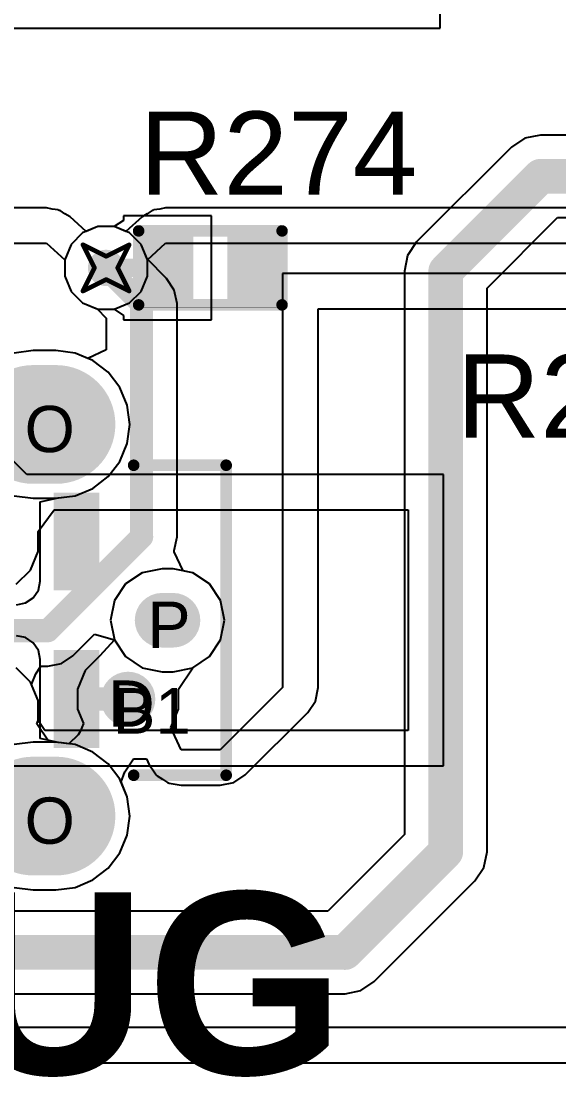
# Model space of a CAD drawing. Header units: inches. Extents: x -11 to 5428, y 0 to 5423.
# Drawn here: x 67.85 to 73.76, y 40.73 to 52.33 of the extents above; entities that cross this region are included whole.
import ezdxf

# ---------------------------------------------------------------- set-up
doc = ezdxf.new("R2010")
doc.units = ezdxf.units.IN
for name, color, linetype in [('Bottom Layer', 5, 'Continuous'), ('Bottom Solder', 6, 'Continuous'), ('Drill Drawing', 1, 'Continuous'), ('GND', 16, 'Continuous'), ('Multi-Layer', 9, 'Continuous'), ('Pad Holes', 156, 'Continuous'), ('PWR', 76, 'Continuous'), ('Top Layer', 1, 'Continuous'), ('Top Overlay', 2, 'Continuous'), ('Top Paste', 8, 'Continuous'), ('Top Solder', 216, 'Continuous'), ('Via Holes', 16, 'Continuous')]:
    doc.layers.add(name, color=color, linetype=linetype)
doc.styles.add('Arial', font='', dxfattribs={"height": 0.2})
doc.styles.add('Arial_Bold', font='', dxfattribs={"height": 0.2})
doc.styles.get('Arial').set_extended_font_data('Arial')
doc.styles.get('Arial_Bold').set_extended_font_data('Arial', bold=True)

# ---------------------------------------------------------------- blocks, each defined once
blk = doc.blocks.new('U263_163N_4BQC65_28')
at = {"layer": 'Bottom Layer'}
h = blk.add_hatch(color=5, dxfattribs=at)
edge = h.paths.add_edge_path()
edge.add_arc((-2.525, 2.15), 0.55, 90, 270)
edge.add_line((-2.525, 1.6), (-2.275, 1.6))
edge.add_arc((-2.275, 2.15), 0.55, 270, 450)
edge.add_line((-2.275, 2.7), (-2.525, 2.7))
h = blk.add_hatch(color=5, dxfattribs=at)
edge = h.paths.add_edge_path()
edge.add_arc((2.275, 2.15), 0.55, 90, 270)
edge.add_line((2.275, 1.6), (2.525, 1.6))
edge.add_arc((2.525, 2.15), 0.55, 270, 450)
edge.add_line((2.525, 2.7), (2.275, 2.7))
h = blk.add_hatch(color=5, dxfattribs=at)
edge = h.paths.add_edge_path()
edge.add_arc((-2.525, -2.15), 0.55, 90, 270)
edge.add_line((-2.525, -2.7), (-2.275, -2.7))
edge.add_arc((-2.275, -2.15), 0.55, 270, 450)
edge.add_line((-2.275, -1.6), (-2.525, -1.6))
h = blk.add_hatch(color=5, dxfattribs=at)
edge = h.paths.add_edge_path()
edge.add_arc((2.275, -2.15), 0.55, 90, 270)
edge.add_line((2.275, -2.7), (2.525, -2.7))
edge.add_arc((2.525, -2.15), 0.55, 270, 450)
edge.add_line((2.525, -1.6), (2.275, -1.6))
at = {"layer": 'Bottom Solder'}
h = blk.add_hatch(color=6, dxfattribs=at)
edge = h.paths.add_edge_path()
edge.add_arc((-2.525, 2.15), 0.652, 90, 270)
edge.add_line((-2.525, 1.498), (-2.275, 1.498))
edge.add_arc((-2.275, 2.15), 0.652, 270, 450)
edge.add_line((-2.275, 2.802), (-2.525, 2.802))
h = blk.add_hatch(color=6, dxfattribs=at)
edge = h.paths.add_edge_path()
edge.add_arc((2.275, 2.15), 0.652, 90, 270)
edge.add_line((2.275, 1.498), (2.525, 1.498))
edge.add_arc((2.525, 2.15), 0.652, 270, 450)
edge.add_line((2.525, 2.802), (2.275, 2.802))
h = blk.add_hatch(color=6, dxfattribs=at)
edge = h.paths.add_edge_path()
edge.add_arc((-3.75, 0), 0.102, 0, 360)
h = blk.add_hatch(color=6, dxfattribs=at)
edge = h.paths.add_edge_path()
edge.add_arc((3.75, 0), 0.102, 0, 360)
h = blk.add_hatch(color=6, dxfattribs=at)
edge = h.paths.add_edge_path()
edge.add_arc((-2.525, -2.15), 0.652, 90, 270)
edge.add_line((-2.525, -2.802), (-2.275, -2.802))
edge.add_arc((-2.275, -2.15), 0.652, 270, 450)
edge.add_line((-2.275, -1.498), (-2.525, -1.498))
h = blk.add_hatch(color=6, dxfattribs=at)
edge = h.paths.add_edge_path()
edge.add_arc((2.275, -2.15), 0.652, 90, 270)
edge.add_line((2.275, -2.802), (2.525, -2.802))
edge.add_arc((2.525, -2.15), 0.652, 270, 450)
edge.add_line((2.525, -1.498), (2.275, -1.498))
at = {"layer": 'GND'}
h = blk.add_hatch(color=16, dxfattribs=at)
edge = h.paths.add_edge_path()
edge.add_arc((-2.525, 2.15), 0.55, 90, 270)
edge.add_line((-2.525, 1.6), (-2.275, 1.6))
edge.add_arc((-2.275, 2.15), 0.55, 270, 450)
edge.add_line((-2.275, 2.7), (-2.525, 2.7))
h = blk.add_hatch(color=16, dxfattribs=at)
edge = h.paths.add_edge_path()
edge.add_arc((2.275, 2.15), 0.55, 90, 270)
edge.add_line((2.275, 1.6), (2.525, 1.6))
edge.add_arc((2.525, 2.15), 0.55, 270, 450)
edge.add_line((2.525, 2.7), (2.275, 2.7))
h = blk.add_hatch(color=16, dxfattribs=at)
edge = h.paths.add_edge_path()
edge.add_arc((-2.525, -2.15), 0.55, 90, 270)
edge.add_line((-2.525, -2.7), (-2.275, -2.7))
edge.add_arc((-2.275, -2.15), 0.55, 270, 450)
edge.add_line((-2.275, -1.6), (-2.525, -1.6))
h = blk.add_hatch(color=16, dxfattribs=at)
edge = h.paths.add_edge_path()
edge.add_arc((2.275, -2.15), 0.55, 90, 270)
edge.add_line((2.275, -2.7), (2.525, -2.7))
edge.add_arc((2.525, -2.15), 0.55, 270, 450)
edge.add_line((2.525, -1.6), (2.275, -1.6))
at = {"layer": 'Multi-Layer'}
h = blk.add_hatch(color=9, dxfattribs=at)
edge = h.paths.add_edge_path()
edge.add_arc((-2.525, 2.15), 0.55, 90, 270)
edge.add_line((-2.525, 1.6), (-2.275, 1.6))
edge.add_arc((-2.275, 2.15), 0.55, 270, 450)
edge.add_line((-2.275, 2.7), (-2.525, 2.7))
h = blk.add_hatch(color=9, dxfattribs=at)
edge = h.paths.add_edge_path()
edge.add_arc((2.275, 2.15), 0.55, 90, 270)
edge.add_line((2.275, 1.6), (2.525, 1.6))
edge.add_arc((2.525, 2.15), 0.55, 270, 450)
edge.add_line((2.525, 2.7), (2.275, 2.7))
h = blk.add_hatch(color=9, dxfattribs=at)
edge = h.paths.add_edge_path()
edge.add_arc((-2.525, -2.15), 0.55, 90, 270)
edge.add_line((-2.525, -2.7), (-2.275, -2.7))
edge.add_arc((-2.275, -2.15), 0.55, 270, 450)
edge.add_line((-2.275, -1.6), (-2.525, -1.6))
h = blk.add_hatch(color=9, dxfattribs=at)
edge = h.paths.add_edge_path()
edge.add_arc((2.275, -2.15), 0.55, 90, 270)
edge.add_line((2.275, -2.7), (2.525, -2.7))
edge.add_arc((2.525, -2.15), 0.55, 270, 450)
edge.add_line((2.525, -1.6), (2.275, -1.6))
at = {"layer": 'Pad Holes'}
h = blk.add_hatch(color=7, dxfattribs=at)
edge = h.paths.add_edge_path()
edge.add_arc((-2.525, 2.15), 0.3, 90, 270)
edge.add_line((-2.525, 1.85), (-2.275, 1.85))
edge.add_arc((-2.275, 2.15), 0.3, 270, 450)
edge.add_line((-2.275, 2.45), (-2.525, 2.45))
h = blk.add_hatch(color=7, dxfattribs=at)
edge = h.paths.add_edge_path()
edge.add_arc((2.275, 2.15), 0.3, 90, 270)
edge.add_line((2.275, 1.85), (2.525, 1.85))
edge.add_arc((2.525, 2.15), 0.3, 270, 450)
edge.add_line((2.525, 2.45), (2.275, 2.45))
h = blk.add_hatch(color=7, dxfattribs=at)
edge = h.paths.add_edge_path()
edge.add_arc((-3.75, 0), 0.26, 0, 360)
h = blk.add_hatch(color=7, dxfattribs=at)
edge = h.paths.add_edge_path()
edge.add_arc((3.69, 0), 0.3, 90, 270)
edge.add_line((3.69, -0.3), (3.81, -0.3))
edge.add_arc((3.81, 0), 0.3, 270, 450)
edge.add_line((3.81, 0.3), (3.69, 0.3))
h = blk.add_hatch(color=7, dxfattribs=at)
edge = h.paths.add_edge_path()
edge.add_arc((-2.525, -2.15), 0.3, 90, 270)
edge.add_line((-2.525, -2.45), (-2.275, -2.45))
edge.add_arc((-2.275, -2.15), 0.3, 270, 450)
edge.add_line((-2.275, -1.85), (-2.525, -1.85))
h = blk.add_hatch(color=7, dxfattribs=at)
edge = h.paths.add_edge_path()
edge.add_arc((2.275, -2.15), 0.3, 90, 270)
edge.add_line((2.275, -2.45), (2.525, -2.45))
edge.add_arc((2.525, -2.15), 0.3, 270, 450)
edge.add_line((2.525, -1.85), (2.275, -1.85))
at = {"layer": 'PWR'}
h = blk.add_hatch(color=76, dxfattribs=at)
edge = h.paths.add_edge_path()
edge.add_arc((-2.525, 2.15), 0.55, 90, 270)
edge.add_line((-2.525, 1.6), (-2.275, 1.6))
edge.add_arc((-2.275, 2.15), 0.55, 270, 450)
edge.add_line((-2.275, 2.7), (-2.525, 2.7))
h = blk.add_hatch(color=76, dxfattribs=at)
edge = h.paths.add_edge_path()
edge.add_arc((2.275, 2.15), 0.55, 90, 270)
edge.add_line((2.275, 1.6), (2.525, 1.6))
edge.add_arc((2.525, 2.15), 0.55, 270, 450)
edge.add_line((2.525, 2.7), (2.275, 2.7))
h = blk.add_hatch(color=76, dxfattribs=at)
edge = h.paths.add_edge_path()
edge.add_arc((-2.525, -2.15), 0.55, 90, 270)
edge.add_line((-2.525, -2.7), (-2.275, -2.7))
edge.add_arc((-2.275, -2.15), 0.55, 270, 450)
edge.add_line((-2.275, -1.6), (-2.525, -1.6))
h = blk.add_hatch(color=76, dxfattribs=at)
edge = h.paths.add_edge_path()
edge.add_arc((2.275, -2.15), 0.55, 90, 270)
edge.add_line((2.275, -2.7), (2.525, -2.7))
edge.add_arc((2.525, -2.15), 0.55, 270, 450)
edge.add_line((2.525, -1.6), (2.275, -1.6))
at = {"layer": 'Top Layer'}
h = blk.add_hatch(color=1, dxfattribs=at)
edge = h.paths.add_edge_path()
edge.add_arc((-2.525, 2.15), 0.55, 90, 270)
edge.add_line((-2.525, 1.6), (-2.275, 1.6))
edge.add_arc((-2.275, 2.15), 0.55, 270, 450)
edge.add_line((-2.275, 2.7), (-2.525, 2.7))
h = blk.add_hatch(color=1, dxfattribs=at)
edge = h.paths.add_edge_path()
edge.add_arc((2.275, 2.15), 0.55, 90, 270)
edge.add_line((2.275, 1.6), (2.525, 1.6))
edge.add_arc((2.525, 2.15), 0.55, 270, 450)
edge.add_line((2.525, 2.7), (2.275, 2.7))
for points in [[(-2.9, 0.43), (-2.9, 1.3), (-2.6, 1.3), (-2.6, 0.43)], [(-1.4, 0.43), (-1.4, 1.3), (-1.1, 1.3), (-1.1, 0.43)], [(-0.9, 0.43), (-0.9, 1.3), (-0.6, 1.3), (-0.6, 0.43)], [(-0.4, 0.43), (-0.4, 1.3), (-0.1, 1.3), (-0.1, 0.43)], [(0.1, 0.43), (0.1, 1.3), (0.4, 1.3), (0.4, 0.43)], [(0.6, 0.43), (0.6, 1.3), (0.9, 1.3), (0.9, 0.43)], [(1.1, 0.43), (1.1, 1.3), (1.4, 1.3), (1.4, 0.43)], [(2.6, 0.43), (2.6, 1.3), (2.9, 1.3), (2.9, 0.43)], [(-2.6, -0.43), (-2.6, -1.3), (-2.9, -1.3), (-2.9, -0.43)], [(-1.1, -0.43), (-1.1, -1.3), (-1.4, -1.3), (-1.4, -0.43)], [(-0.6, -0.43), (-0.6, -1.3), (-0.9, -1.3), (-0.9, -0.43)], [(-0.1, -0.43), (-0.1, -1.3), (-0.4, -1.3), (-0.4, -0.43)], [(0.4, -0.43), (0.4, -1.3), (0.1, -1.3), (0.1, -0.43)], [(0.9, -0.43), (0.9, -1.3), (0.6, -1.3), (0.6, -0.43)], [(1.4, -0.43), (1.4, -1.3), (1.1, -1.3), (1.1, -0.43)], [(2.9, -0.43), (2.9, -1.3), (2.6, -1.3), (2.6, -0.43)]]:
    blk.add_hatch(color=1, dxfattribs=at).paths.add_polyline_path(points)
h = blk.add_hatch(color=1, dxfattribs=at)
edge = h.paths.add_edge_path()
edge.add_arc((-2.525, -2.15), 0.55, 90, 270)
edge.add_line((-2.525, -2.7), (-2.275, -2.7))
edge.add_arc((-2.275, -2.15), 0.55, 270, 450)
edge.add_line((-2.275, -1.6), (-2.525, -1.6))
h = blk.add_hatch(color=1, dxfattribs=at)
edge = h.paths.add_edge_path()
edge.add_arc((2.275, -2.15), 0.55, 90, 270)
edge.add_line((2.275, -2.7), (2.525, -2.7))
edge.add_arc((2.525, -2.15), 0.55, 270, 450)
edge.add_line((2.525, -1.6), (2.275, -1.6))
at = {"layer": 'Top Paste'}
for points in [[(-2.9, 0.43), (-2.9, 1.3), (-2.6, 1.3), (-2.6, 0.43)], [(-1.4, 0.43), (-1.4, 1.3), (-1.1, 1.3), (-1.1, 0.43)], [(-0.9, 0.43), (-0.9, 1.3), (-0.6, 1.3), (-0.6, 0.43)], [(-0.4, 0.43), (-0.4, 1.3), (-0.1, 1.3), (-0.1, 0.43)], [(0.1, 0.43), (0.1, 1.3), (0.4, 1.3), (0.4, 0.43)], [(0.6, 0.43), (0.6, 1.3), (0.9, 1.3), (0.9, 0.43)], [(1.1, 0.43), (1.1, 1.3), (1.4, 1.3), (1.4, 0.43)], [(2.6, 0.43), (2.6, 1.3), (2.9, 1.3), (2.9, 0.43)], [(-2.6, -0.43), (-2.6, -1.3), (-2.9, -1.3), (-2.9, -0.43)], [(-1.1, -0.43), (-1.1, -1.3), (-1.4, -1.3), (-1.4, -0.43)], [(-0.6, -0.43), (-0.6, -1.3), (-0.9, -1.3), (-0.9, -0.43)], [(-0.1, -0.43), (-0.1, -1.3), (-0.4, -1.3), (-0.4, -0.43)], [(0.4, -0.43), (0.4, -1.3), (0.1, -1.3), (0.1, -0.43)], [(0.9, -0.43), (0.9, -1.3), (0.6, -1.3), (0.6, -0.43)], [(1.4, -0.43), (1.4, -1.3), (1.1, -1.3), (1.1, -0.43)], [(2.9, -0.43), (2.9, -1.3), (2.6, -1.3), (2.6, -0.43)]]:
    blk.add_hatch(color=8, dxfattribs=at).paths.add_polyline_path(points)
at = {"layer": 'Top Solder'}
h = blk.add_hatch(color=216, dxfattribs=at)
edge = h.paths.add_edge_path()
edge.add_arc((-2.525, 2.15), 0.652, 90, 270)
edge.add_line((-2.525, 1.498), (-2.275, 1.498))
edge.add_arc((-2.275, 2.15), 0.652, 270, 450)
edge.add_line((-2.275, 2.802), (-2.525, 2.802))
h = blk.add_hatch(color=216, dxfattribs=at)
edge = h.paths.add_edge_path()
edge.add_arc((2.275, 2.15), 0.652, 90, 270)
edge.add_line((2.275, 1.498), (2.525, 1.498))
edge.add_arc((2.525, 2.15), 0.652, 270, 450)
edge.add_line((2.525, 2.802), (2.275, 2.802))
for points in [[(-3.002, 0.328), (-3.002, 1.402), (-2.498, 1.402), (-2.498, 0.328)], [(-1.502, 0.328), (-1.502, 1.402), (-0.998, 1.402), (-0.998, 0.328)], [(-1.002, 0.328), (-1.002, 1.402), (-0.498, 1.402), (-0.498, 0.328)], [(-0.502, 0.328), (-0.502, 1.402), (0.002, 1.402), (0.002, 0.328)], [(-0.002, 0.328), (-0.002, 1.402), (0.502, 1.402), (0.502, 0.328)], [(0.498, 0.328), (0.498, 1.402), (1.002, 1.402), (1.002, 0.328)], [(0.998, 0.328), (0.998, 1.402), (1.502, 1.402), (1.502, 0.328)], [(2.498, 0.328), (2.498, 1.402), (3.002, 1.402), (3.002, 0.328)], [(-2.498, -0.328), (-2.498, -1.402), (-3.002, -1.402), (-3.002, -0.328)], [(-0.998, -0.328), (-0.998, -1.402), (-1.502, -1.402), (-1.502, -0.328)], [(-0.498, -0.328), (-0.498, -1.402), (-1.002, -1.402), (-1.002, -0.328)], [(0.002, -0.328), (0.002, -1.402), (-0.502, -1.402), (-0.502, -0.328)], [(0.502, -0.328), (0.502, -1.402), (-0.002, -1.402), (-0.002, -0.328)], [(1.002, -0.328), (1.002, -1.402), (0.498, -1.402), (0.498, -0.328)], [(1.502, -0.328), (1.502, -1.402), (0.998, -1.402), (0.998, -0.328)], [(3.002, -0.328), (3.002, -1.402), (2.498, -1.402), (2.498, -0.328)]]:
    blk.add_hatch(color=216, dxfattribs=at).paths.add_polyline_path(points)
h = blk.add_hatch(color=216, dxfattribs=at)
edge = h.paths.add_edge_path()
edge.add_arc((-3.75, 0), 0.102, 0, 360)
h = blk.add_hatch(color=216, dxfattribs=at)
edge = h.paths.add_edge_path()
edge.add_arc((3.75, 0), 0.102, 0, 360)
h = blk.add_hatch(color=216, dxfattribs=at)
edge = h.paths.add_edge_path()
edge.add_arc((-2.525, -2.15), 0.652, 90, 270)
edge.add_line((-2.525, -2.802), (-2.275, -2.802))
edge.add_arc((-2.275, -2.15), 0.652, 270, 450)
edge.add_line((-2.275, -1.498), (-2.525, -1.498))
h = blk.add_hatch(color=216, dxfattribs=at)
edge = h.paths.add_edge_path()
edge.add_arc((2.275, -2.15), 0.652, 90, 270)
edge.add_line((2.275, -2.802), (2.525, -2.802))
edge.add_arc((2.525, -2.15), 0.652, 270, 450)
edge.add_line((2.525, -1.498), (2.275, -1.498))
at = {"layer": 'Top Overlay'}
for points in [[(-4.394, 1.702, 0.127, 0.127, 0), (-3.378, 1.702, 0.127, 0.127, 0)], [(-4.394, -1.702, 0.127, 0.127, 0), (-4.394, 1.702, 0.127, 0.127, 0)], [(3.378, 1.702, 0.127, 0.127, 0), (4.394, 1.702, 0.127, 0.127, 0)], [(4.394, -1.702, 0.127, 0.127, 0), (4.394, 1.702, 0.127, 0.127, 0)], [(-4.394, -1.702, 0.127, 0.127, 0), (-3.378, -1.702, 0.127, 0.127, 0)], [(3.378, -1.702, 0.127, 0.127, 0), (4.394, -1.702, 0.127, 0.127, 0)]]:
    blk.add_lwpolyline(points, format="xyseb", dxfattribs=at)
for points in [[(-4.426, 1.702, 0.0635, 0.0635, 1), (-4.362, 1.702, 0.0635, 0.0635, 1)], [(-4.426, 1.702, 0.0635, 0.0635, 1), (-4.362, 1.702, 0.0635, 0.0635, 1)], [(-3.41, 1.702, 0.0635, 0.0635, 1), (-3.346, 1.702, 0.0635, 0.0635, 1)], [(3.346, 1.702, 0.0635, 0.0635, 1), (3.41, 1.702, 0.0635, 0.0635, 1)], [(4.362, 1.702, 0.0635, 0.0635, 1), (4.426, 1.702, 0.0635, 0.0635, 1)], [(4.362, 1.702, 0.0635, 0.0635, 1), (4.426, 1.702, 0.0635, 0.0635, 1)], [(-4.426, -1.702, 0.0635, 0.0635, 1), (-4.362, -1.702, 0.0635, 0.0635, 1)], [(-4.426, -1.702, 0.0635, 0.0635, 1), (-4.362, -1.702, 0.0635, 0.0635, 1)], [(-3.41, -1.702, 0.0635, 0.0635, 1), (-3.346, -1.702, 0.0635, 0.0635, 1)], [(3.346, -1.702, 0.0635, 0.0635, 1), (3.41, -1.702, 0.0635, 0.0635, 1)], [(4.362, -1.702, 0.0635, 0.0635, 1), (4.426, -1.702, 0.0635, 0.0635, 1)], [(4.362, -1.702, 0.0635, 0.0635, 1), (4.426, -1.702, 0.0635, 0.0635, 1)]]:
    blk.add_lwpolyline(points, format="xyseb", close=True, dxfattribs=at)
at = {"layer": 'Top Overlay', "style": 'Arial'}
for s, p in [('A1', (-3.759, 0.762)), ('B1', (3.15, -1.245))]:
    blk.add_text(s, height=0.5, rotation=360, dxfattribs=at).set_placement(p)
blk = doc.blocks.new('R___0402_45')
at = {"layer": 'Top Layer'}
for points in [[(-0.698, -0.318), (-0.698, 0.318), (-0.241, 0.318), (-0.241, -0.318)], [(0.241, -0.318), (0.241, 0.318), (0.699, 0.318), (0.699, -0.318)]]:
    blk.add_hatch(color=1, dxfattribs=at).paths.add_polyline_path(points)
at = {"layer": 'Top Paste'}
for points in [[(-0.698, -0.318), (-0.698, 0.318), (-0.241, 0.318), (-0.241, -0.318)], [(0.241, -0.318), (0.241, 0.318), (0.699, 0.318), (0.699, -0.318)]]:
    blk.add_hatch(color=8, dxfattribs=at).paths.add_polyline_path(points)
at = {"layer": 'Top Solder'}
for points in [[(-0.753, -0.373), (-0.753, 0.373), (-0.186, 0.373), (-0.186, -0.373)], [(0.186, -0.373), (0.186, 0.373), (0.754, 0.373), (0.754, -0.373)]]:
    blk.add_hatch(color=216, dxfattribs=at).paths.add_polyline_path(points)
at = {"layer": 'Top Overlay'}
for points in [[(-0.787, -0.406, 0.127, 0.127, 0), (-0.787, 0.406, 0.127, 0.127, 0)], [(-0.787, 0.406, 0.127, 0.127, 0), (0.787, 0.406, 0.127, 0.127, 0)], [(0.787, -0.406, 0.127, 0.127, 0), (0.787, 0.406, 0.127, 0.127, 0)], [(-0.787, -0.406, 0.127, 0.127, 0), (0.787, -0.406, 0.127, 0.127, 0)], [(-0.813, -0.432, 0.00323, 0.00323, 0), (0.813, -0.432, 0.00323, 0.00323, 0)]]:
    blk.add_lwpolyline(points, format="xyseb", dxfattribs=at)
for points in [[(-0.819, 0.406, 0.0635, 0.0635, 1), (-0.756, 0.406, 0.0635, 0.0635, 1)], [(-0.819, 0.406, 0.0635, 0.0635, 1), (-0.756, 0.406, 0.0635, 0.0635, 1)], [(0.756, 0.406, 0.0635, 0.0635, 1), (0.819, 0.406, 0.0635, 0.0635, 1)], [(0.756, 0.406, 0.0635, 0.0635, 1), (0.819, 0.406, 0.0635, 0.0635, 1)], [(-0.819, -0.406, 0.0635, 0.0635, 1), (-0.756, -0.406, 0.0635, 0.0635, 1)], [(-0.819, -0.406, 0.0635, 0.0635, 1), (-0.756, -0.406, 0.0635, 0.0635, 1)], [(0.756, -0.406, 0.0635, 0.0635, 1), (0.819, -0.406, 0.0635, 0.0635, 1)], [(0.756, -0.406, 0.0635, 0.0635, 1), (0.819, -0.406, 0.0635, 0.0635, 1)], [(-0.814, -0.432, 0.00161, 0.00161, 1), (-0.812, -0.432, 0.00161, 0.00161, 1)], [(0.812, -0.432, 0.00161, 0.00161, 1), (0.814, -0.432, 0.00161, 0.00161, 1)]]:
    blk.add_lwpolyline(points, format="xyseb", close=True, dxfattribs=at)

msp = doc.modelspace()

# ---------------------------------------------------------------- hatches: boundary and pattern name
at = {"layer": 'Bottom Layer'}
h = msp.add_hatch(color=5, dxfattribs=at)
edge = h.paths.add_edge_path()
edge.add_arc((68.787, 49.616), 0.2, 0, 360)
h = msp.add_hatch(color=5, dxfattribs=at)
edge = h.paths.add_edge_path()
edge.add_arc((69.028, 44.882), 0.3, 0, 360)
at = {"layer": 'GND'}
h = msp.add_hatch(color=16, dxfattribs=at)
edge = h.paths.add_edge_path()
edge.add_arc((68.787, 49.616), 0.2, 0, 360)
h = msp.add_hatch(color=16, dxfattribs=at)
edge = h.paths.add_edge_path()
edge.add_arc((69.028, 44.882), 0.3, 0, 360)
at = {"layer": 'PWR'}
h = msp.add_hatch(color=76, dxfattribs=at)
edge = h.paths.add_edge_path()
edge.add_arc((68.787, 49.616), 0.2, 0, 360)
h = msp.add_hatch(color=76, dxfattribs=at)
edge = h.paths.add_edge_path()
edge.add_arc((69.028, 44.882), 0.3, 0, 360)
at = {"layer": 'Top Layer'}
h = msp.add_hatch(color=1, dxfattribs=at)
edge = h.paths.add_edge_path()
edge.add_arc((68.787, 49.616), 0.2, 0, 360)
h = msp.add_hatch(color=1, dxfattribs=at)
edge = h.paths.add_edge_path()
edge.add_arc((69.028, 44.882), 0.3, 0, 360)
at = {"layer": 'Via Holes'}
h = msp.add_hatch(color=7, dxfattribs=at)
edge = h.paths.add_edge_path()
edge.add_arc((68.787, 49.616), 0.1, 0, 360)
h = msp.add_hatch(color=7, dxfattribs=at)
edge = h.paths.add_edge_path()
edge.add_arc((69.028, 44.882), 0.15, 0, 360)

# ---------------------------------------------------------------- linework, layer by layer
at = {"layer": 'Bottom Layer'}
for p, q in [((68.529, 50), (68.402, 49.873)), ((68.696, 50.07), (68.529, 50)), ((68.877, 50.07), (68.696, 50.07)), ((69.044, 50), (68.877, 50.07)), ((69.172, 49.873), (69.044, 50)), ((68.402, 49.873), (68.333, 49.706)), ((69.237, 49.714), (69.172, 49.873)), ((68.333, 49.706), (68.333, 49.525)), ((69.452, 49.5), (69.237, 49.714)), ((68.333, 49.525), (68.402, 49.358)), ((69.536, 49.373), (69.452, 49.5)), ((68.402, 49.358), (68.529, 49.231)), ((69.566, 49.225), (69.536, 49.373)), ((68.529, 49.231), (68.688, 49.165)), ((68.688, 49.165), (68.789, 49.064)), ((69.566, 46.662), (69.566, 49.225)), ((68.789, 49.064), (68.789, 48.718)), ((67.987, 48.708), (67.777, 48.681)), ((68.237, 48.708), (67.987, 48.708)), ((68.447, 48.681), (68.237, 48.708)), ((68.789, 48.718), (68.586, 48.623)), ((68.586, 48.623), (68.447, 48.681)), ((69.536, 46.513), (69.566, 46.662)), ((69.533, 46.5), (69.534, 46.51)), ((69.632, 46.29), (69.533, 46.5)), ((69.534, 46.51), (69.536, 46.513)), ((69.738, 46.269), (69.632, 46.29)), ((69.921, 46.147), (69.738, 46.269)), ((70.043, 45.963), (69.921, 46.147)), ((70.086, 45.747), (70.043, 45.963)), ((70.043, 45.531), (70.086, 45.747)), ((68.422, 45.357), (68.66, 45.595)), ((68.66, 45.595), (68.88, 45.531)), ((68.88, 45.531), (69.002, 45.348)), ((69.921, 45.348), (70.043, 45.531)), ((68.296, 45.273), (68.422, 45.357)), ((69.002, 45.348), (69.185, 45.225)), ((69.738, 45.225), (69.921, 45.348)), ((68.015, 45.159), (68.07, 45.243)), ((68.07, 45.243), (68.147, 45.243)), ((68.147, 45.243), (68.296, 45.273)), ((69.185, 45.225), (69.402, 45.182)), ((69.522, 45.182), (69.738, 45.225)), ((67.969, 45.04), (68.015, 45.159)), ((69.402, 45.182), (69.522, 45.182)), ((68.041, 44.865), (67.969, 45.04)), ((68.041, 44.645), (68.041, 44.865)), ((68.027, 44.611), (68.041, 44.645)), ((68.163, 44.408), (68.027, 44.611)), ((68.237, 44.408), (68.163, 44.408)), ((68.447, 44.381), (68.237, 44.408)), ((68.642, 44.3), (68.447, 44.381)), ((68.81, 44.171), (68.642, 44.3)), ((68.939, 44.003), (68.81, 44.171)), ((69.02, 43.807), (68.939, 44.003)), ((69.048, 43.597), (69.02, 43.807)), ((69.02, 43.387), (69.048, 43.597)), ((68.939, 43.192), (69.02, 43.387)), ((68.81, 43.024), (68.939, 43.192)), ((68.642, 42.895), (68.81, 43.024)), ((68.447, 42.814), (68.642, 42.895)), ((67.777, 42.814), (67.987, 42.786)), ((67.987, 42.786), (68.237, 42.786)), ((68.237, 42.786), (68.447, 42.814))]:
    msp.add_line(p, q, dxfattribs=at)
for points in [[(68.787, 49.616, 0.254, 0.254, 0), (69.177, 49.225, 0.254, 0.254, 0)], [(69.177, 46.662, 0.254, 0.254, 0), (69.177, 49.225, 0.254, 0.254, 0)], [(68.147, 45.632, 0.254, 0.254, 0), (69.177, 46.662, 0.254, 0.254, 0)], [(66.462, 45.632, 0.254, 0.254, 0), (68.147, 45.632, 0.254, 0.254, 0)]]:
    msp.add_lwpolyline(points, format="xyseb", dxfattribs=at)
for points in [[(68.723, 49.616, 0.127, 0.127, 1), (68.85, 49.616, 0.127, 0.127, 1)], [(69.114, 49.225, 0.127, 0.127, 1), (69.241, 49.225, 0.127, 0.127, 1)], [(69.114, 49.225, 0.127, 0.127, 1), (69.241, 49.225, 0.127, 0.127, 1)], [(69.114, 46.662, 0.127, 0.127, 1), (69.241, 46.662, 0.127, 0.127, 1)], [(69.114, 46.662, 0.127, 0.127, 1), (69.241, 46.662, 0.127, 0.127, 1)], [(68.084, 45.632, 0.127, 0.127, 1), (68.211, 45.632, 0.127, 0.127, 1)], [(68.084, 45.632, 0.127, 0.127, 1), (68.211, 45.632, 0.127, 0.127, 1)]]:
    msp.add_lwpolyline(points, format="xyseb", close=True, dxfattribs=at)
at = {"layer": 'Drill Drawing'}
for points in [[(68.533, 49.87, 0.0508, 0.0508, 0), (68.787, 49.743, 0.0508, 0.0508, 0)], [(68.533, 49.87, 0.0508, 0.0508, 0), (68.66, 49.616, 0.0508, 0.0508, 0)], [(68.787, 49.743, 0.0508, 0.0508, 0), (69.041, 49.87, 0.0508, 0.0508, 0)], [(68.914, 49.616, 0.0508, 0.0508, 0), (69.041, 49.87, 0.0508, 0.0508, 0)], [(68.533, 49.362, 0.0508, 0.0508, 0), (68.66, 49.616, 0.0508, 0.0508, 0)], [(68.914, 49.616, 0.0508, 0.0508, 0), (69.041, 49.362, 0.0508, 0.0508, 0)], [(68.533, 49.362, 0.0508, 0.0508, 0), (68.787, 49.489, 0.0508, 0.0508, 0)], [(68.787, 49.489, 0.0508, 0.0508, 0), (69.041, 49.362, 0.0508, 0.0508, 0)]]:
    msp.add_lwpolyline(points, format="xyseb", dxfattribs=at)
for points in [[(68.52, 49.87, 0.0254, 0.0254, 1), (68.545, 49.87, 0.0254, 0.0254, 1)], [(68.52, 49.87, 0.0254, 0.0254, 1), (68.545, 49.87, 0.0254, 0.0254, 1)], [(69.028, 49.87, 0.0254, 0.0254, 1), (69.053, 49.87, 0.0254, 0.0254, 1)], [(69.028, 49.87, 0.0254, 0.0254, 1), (69.053, 49.87, 0.0254, 0.0254, 1)], [(68.774, 49.743, 0.0254, 0.0254, 1), (68.799, 49.743, 0.0254, 0.0254, 1)], [(68.774, 49.743, 0.0254, 0.0254, 1), (68.799, 49.743, 0.0254, 0.0254, 1)], [(68.647, 49.616, 0.0254, 0.0254, 1), (68.672, 49.616, 0.0254, 0.0254, 1)], [(68.647, 49.616, 0.0254, 0.0254, 1), (68.672, 49.616, 0.0254, 0.0254, 1)], [(68.901, 49.616, 0.0254, 0.0254, 1), (68.926, 49.616, 0.0254, 0.0254, 1)], [(68.901, 49.616, 0.0254, 0.0254, 1), (68.926, 49.616, 0.0254, 0.0254, 1)], [(68.774, 49.489, 0.0254, 0.0254, 1), (68.799, 49.489, 0.0254, 0.0254, 1)], [(68.774, 49.489, 0.0254, 0.0254, 1), (68.799, 49.489, 0.0254, 0.0254, 1)], [(68.52, 49.362, 0.0254, 0.0254, 1), (68.545, 49.362, 0.0254, 0.0254, 1)], [(68.52, 49.362, 0.0254, 0.0254, 1), (68.545, 49.362, 0.0254, 0.0254, 1)], [(69.028, 49.362, 0.0254, 0.0254, 1), (69.053, 49.362, 0.0254, 0.0254, 1)], [(69.028, 49.362, 0.0254, 0.0254, 1), (69.053, 49.362, 0.0254, 0.0254, 1)]]:
    msp.add_lwpolyline(points, format="xyseb", close=True, dxfattribs=at)
at = {"layer": 'GND'}
for p, q in [((68.132, 50.274), (63.291, 50.274)), ((68.196, 50.261), (68.132, 50.274)), ((68.261, 50.252), (68.196, 50.261)), ((68.27, 50.247), (68.261, 50.252)), ((68.281, 50.245), (68.27, 50.247)), ((68.335, 50.208), (68.281, 50.245)), ((68.392, 50.175), (68.335, 50.208)), ((69.238, 50.208), (69.182, 50.175)), ((69.292, 50.245), (69.238, 50.208)), ((69.303, 50.247), (69.292, 50.245)), ((69.312, 50.252), (69.303, 50.247)), ((69.377, 50.261), (69.312, 50.252)), ((69.441, 50.274), (69.377, 50.261)), ((76.67, 50.274), (69.441, 50.274)), ((68.568, 50.016), (68.392, 50.175)), ((69.182, 50.175), (69.005, 50.016)), ((68.696, 50.07), (68.568, 50.016)), ((68.877, 50.07), (68.696, 50.07)), ((69.005, 50.016), (68.877, 50.07)), ((63.291, 49.886), (68.132, 49.886)), ((68.132, 49.886), (68.333, 49.706)), ((69.241, 49.706), (69.441, 49.886)), ((69.441, 49.886), (76.67, 49.886)), ((68.333, 49.706), (68.333, 49.525)), ((69.241, 49.525), (69.241, 49.706)), ((68.333, 49.525), (68.402, 49.358)), ((69.172, 49.358), (69.241, 49.525)), ((68.402, 49.358), (68.529, 49.231)), ((69.044, 49.231), (69.172, 49.358)), ((68.529, 49.231), (68.696, 49.162)), ((68.696, 49.162), (68.877, 49.162)), ((68.877, 49.162), (69.044, 49.231)), ((67.915, 47.347), (66.976, 48.286)), ((72.492, 47.347), (67.915, 47.347)), ((72.492, 44.147), (72.492, 47.347)), ((68.041, 46.722), (68.218, 46.959)), ((68.218, 46.959), (72.103, 46.959)), ((72.103, 46.959), (72.103, 44.536)), ((68.041, 46.502), (68.041, 46.722)), ((67.957, 46.298), (68.041, 46.502)), ((67.801, 46.143), (67.957, 46.298)), ((69.185, 46.269), (69.002, 46.147)), ((69.402, 46.312), (69.185, 46.269)), ((69.522, 46.312), (69.402, 46.312)), ((69.738, 46.269), (69.522, 46.312)), ((69.921, 46.147), (69.738, 46.269)), ((69.002, 46.147), (68.88, 45.963)), ((70.043, 45.963), (69.921, 46.147)), ((68.88, 45.963), (68.837, 45.747)), ((70.086, 45.747), (70.043, 45.963)), ((68.837, 45.747), (68.88, 45.531)), ((70.043, 45.531), (70.086, 45.747)), ((68.88, 45.531), (69.002, 45.348)), ((69.921, 45.348), (70.043, 45.531)), ((69.002, 45.348), (69.185, 45.225)), ((69.738, 45.225), (69.921, 45.348)), ((67.957, 45.069), (67.801, 45.225)), ((69.185, 45.225), (69.402, 45.182)), ((69.522, 45.182), (69.738, 45.225)), ((69.402, 45.182), (69.522, 45.182)), ((68.041, 44.865), (67.957, 45.069)), ((68.041, 44.645), (68.041, 44.865)), ((68.114, 44.536), (68.041, 44.645)), ((72.103, 44.536), (68.114, 44.536)), ((66.731, 44.147), (72.492, 44.147)), ((84.888, 41.275), (0.406, 41.275)), ((10.737, 40.887), (84.888, 40.887))]:
    msp.add_line(p, q, dxfattribs=at)
at = {"layer": 'PWR'}
for p, q in [((72.454, 52.248), (72.454, 60.503)), ((60.744, 52.248), (72.454, 52.248)), ((68.529, 50), (68.402, 49.873)), ((68.696, 50.07), (68.529, 50)), ((68.877, 50.07), (68.696, 50.07)), ((69.044, 50), (68.877, 50.07)), ((69.172, 49.873), (69.044, 50)), ((68.402, 49.873), (68.333, 49.706)), ((69.241, 49.706), (69.172, 49.873)), ((68.333, 49.706), (68.333, 49.525)), ((69.241, 49.525), (69.241, 49.706)), ((68.333, 49.525), (68.402, 49.358)), ((69.172, 49.358), (69.241, 49.525)), ((75.108, 49.555), (70.726, 49.555)), ((70.726, 49.555), (70.726, 45.009)), ((68.402, 49.358), (68.529, 49.231)), ((69.044, 49.231), (69.172, 49.358)), ((68.529, 49.231), (68.696, 49.162)), ((68.696, 49.162), (68.877, 49.162)), ((68.877, 49.162), (69.044, 49.231)), ((71.115, 45.009), (71.115, 49.167)), ((71.115, 49.167), (75.108, 49.167)), ((67.987, 48.708), (67.777, 48.681)), ((68.237, 48.708), (67.987, 48.708)), ((68.447, 48.681), (68.237, 48.708)), ((68.642, 48.6), (68.447, 48.681)), ((68.81, 48.471), (68.642, 48.6)), ((68.939, 48.303), (68.81, 48.471)), ((69.02, 48.107), (68.939, 48.303)), ((69.048, 47.897), (69.02, 48.107)), ((69.02, 47.687), (69.048, 47.897)), ((68.939, 47.492), (69.02, 47.687)), ((68.81, 47.324), (68.939, 47.492)), ((68.642, 47.195), (68.81, 47.324)), ((68.447, 47.114), (68.642, 47.195)), ((67.777, 47.114), (67.987, 47.086)), ((67.987, 47.086), (68.237, 47.086)), ((68.237, 47.086), (68.447, 47.114)), ((69.185, 46.269), (69.002, 46.147)), ((69.402, 46.312), (69.185, 46.269)), ((69.522, 46.312), (69.402, 46.312)), ((69.738, 46.269), (69.522, 46.312)), ((69.921, 46.147), (69.738, 46.269)), ((69.002, 46.147), (68.88, 45.963)), ((70.043, 45.963), (69.921, 46.147)), ((68.88, 45.963), (68.837, 45.747)), ((70.086, 45.747), (70.043, 45.963)), ((68.837, 45.747), (68.88, 45.531)), ((70.043, 45.531), (70.086, 45.747)), ((68.88, 45.531), (68.714, 45.352)), ((69.921, 45.348), (70.043, 45.531)), ((68.714, 45.352), (68.558, 45.196)), ((69.738, 45.225), (69.921, 45.348)), ((69.582, 44.992), (69.738, 45.225)), ((68.558, 45.196), (68.474, 44.992)), ((68.474, 44.992), (68.474, 44.772)), ((69.582, 44.772), (69.582, 44.992)), ((70.726, 45.009), (70.041, 44.323)), ((71.085, 44.86), (71.115, 45.009)), ((68.474, 44.772), (68.539, 44.615)), ((69.498, 44.568), (69.582, 44.772)), ((71.001, 44.734), (71.085, 44.86)), ((70.315, 44.048), (71.001, 44.734)), ((68.504, 44.527), (68.48, 44.49)), ((68.539, 44.615), (68.504, 44.527)), ((69.612, 44.323), (69.498, 44.568)), ((67.987, 44.408), (67.777, 44.381)), ((68.237, 44.408), (67.987, 44.408)), ((68.378, 44.389), (68.237, 44.408)), ((68.48, 44.49), (68.378, 44.389)), ((70.041, 44.323), (69.612, 44.323)), ((68.992, 44.082), (69.087, 44.227)), ((69.087, 44.227), (69.229, 44.225)), ((69.229, 44.225), (69.259, 44.16)), ((68.951, 43.974), (68.992, 44.082)), ((69.259, 44.16), (69.299, 44.105)), ((69.299, 44.105), (69.337, 44.048)), ((69.02, 43.807), (68.951, 43.974)), ((69.337, 44.048), (69.344, 44.044)), ((69.344, 44.044), (69.349, 44.037)), ((69.349, 44.037), (69.406, 44.002)), ((69.406, 44.002), (69.463, 43.964)), ((69.463, 43.964), (69.471, 43.963)), ((69.471, 43.963), (69.478, 43.958)), ((69.478, 43.958), (69.545, 43.948)), ((69.545, 43.948), (69.612, 43.935)), ((70.041, 43.935), (70.189, 43.964)), ((70.189, 43.964), (70.315, 44.048)), ((69.612, 43.935), (70.041, 43.935)), ((69.048, 43.597), (69.02, 43.807)), ((69.02, 43.387), (69.048, 43.597)), ((68.939, 43.192), (69.02, 43.387)), ((68.81, 43.024), (68.939, 43.192)), ((68.642, 42.895), (68.81, 43.024)), ((68.447, 42.814), (68.642, 42.895)), ((67.777, 42.814), (67.987, 42.786)), ((67.987, 42.786), (68.237, 42.786)), ((68.237, 42.786), (68.447, 42.814))]:
    msp.add_line(p, q, dxfattribs=at)
at = {"layer": 'Top Layer'}
for p, q in [((73.385, 51.041), (73.238, 50.943)), ((73.558, 51.075), (73.385, 51.041)), ((78.018, 51.075), (73.558, 51.075)), ((73.558, 51.075), (73.558, 51.075)), ((73.238, 50.943), (72.197, 49.901)), ((73.238, 50.943), (73.238, 50.943)), ((68.979, 50.138), (68.877, 50.07)), ((69.944, 50.187), (68.979, 50.187)), ((68.979, 50.187), (68.979, 50.138)), ((69.944, 49.044), (69.944, 50.187)), ((72.97, 49.393), (73.746, 50.169)), ((73.746, 50.169), (74.284, 50.169)), ((68.529, 50), (68.402, 49.873)), ((68.696, 50.07), (68.529, 50)), ((68.877, 50.07), (68.696, 50.07)), ((68.402, 49.873), (68.333, 49.706)), ((72.197, 49.901), (72.098, 49.754)), ((72.098, 49.754), (72.064, 49.581)), ((68.333, 49.706), (68.333, 49.525)), ((68.333, 49.525), (68.402, 49.358)), ((72.064, 49.581), (72.064, 43.393)), ((72.97, 43.205), (72.97, 49.393)), ((68.402, 49.358), (68.529, 49.231)), ((68.529, 49.231), (68.696, 49.162)), ((68.696, 49.162), (68.877, 49.162)), ((68.877, 49.162), (68.979, 49.093)), ((68.979, 49.093), (68.979, 49.044)), ((68.979, 49.044), (69.944, 49.044)), ((67.987, 48.708), (67.777, 48.681)), ((68.237, 48.708), (67.987, 48.708)), ((68.447, 48.681), (68.237, 48.708)), ((68.642, 48.6), (68.447, 48.681)), ((68.81, 48.471), (68.642, 48.6)), ((68.939, 48.303), (68.81, 48.471)), ((69.02, 48.107), (68.939, 48.303)), ((69.048, 47.897), (69.02, 48.107)), ((69.02, 47.687), (69.048, 47.897)), ((68.939, 47.492), (69.02, 47.687)), ((68.81, 47.324), (68.939, 47.492)), ((68.642, 47.195), (68.81, 47.324)), ((68.447, 47.114), (68.642, 47.195)), ((68.063, 47.047), (68.262, 47.09)), ((68.262, 47.09), (68.447, 47.114)), ((68.063, 46.177), (68.063, 47.047)), ((69.185, 46.269), (69.002, 46.147)), ((69.402, 46.312), (69.185, 46.269)), ((69.522, 46.312), (69.402, 46.312)), ((69.738, 46.269), (69.522, 46.312)), ((69.921, 46.147), (69.738, 46.269)), ((68.044, 46.078), (68.063, 46.177)), ((69.002, 46.147), (68.88, 45.963)), ((70.043, 45.963), (69.921, 46.147)), ((67.987, 45.994), (68.044, 46.078)), ((67.804, 45.918), (67.903, 45.938)), ((67.903, 45.938), (67.987, 45.994)), ((68.88, 45.963), (68.837, 45.747)), ((70.086, 45.747), (70.043, 45.963)), ((68.837, 45.747), (68.88, 45.531)), ((70.043, 45.531), (70.086, 45.747)), ((67.903, 45.556), (67.804, 45.576)), ((67.987, 45.5), (67.903, 45.556)), ((68.044, 45.416), (67.987, 45.5)), ((68.88, 45.531), (69.002, 45.348)), ((69.921, 45.348), (70.043, 45.531)), ((68.063, 45.317), (68.044, 45.416)), ((69.002, 45.348), (69.185, 45.225)), ((69.738, 45.225), (69.921, 45.348)), ((68.063, 44.447), (68.063, 45.317)), ((69.185, 45.225), (69.402, 45.182)), ((69.522, 45.182), (69.738, 45.225)), ((69.402, 45.182), (69.522, 45.182)), ((68.262, 44.405), (68.063, 44.447)), ((68.447, 44.381), (68.262, 44.405)), ((68.642, 44.3), (68.447, 44.381)), ((68.81, 44.171), (68.642, 44.3)), ((68.939, 44.003), (68.81, 44.171)), ((69.02, 43.807), (68.939, 44.003)), ((69.048, 43.597), (69.02, 43.807)), ((69.02, 43.387), (69.048, 43.597)), ((68.939, 43.192), (69.02, 43.387)), ((72.064, 43.393), (71.223, 42.552)), ((68.81, 43.024), (68.939, 43.192)), ((72.936, 43.032), (72.97, 43.205)), ((72.97, 43.205), (72.97, 43.205)), ((68.642, 42.895), (68.81, 43.024)), ((72.837, 42.885), (72.936, 43.032)), ((68.447, 42.814), (68.642, 42.895)), ((67.777, 42.814), (67.987, 42.786)), ((67.987, 42.786), (68.237, 42.786)), ((68.237, 42.786), (68.447, 42.814)), ((71.731, 41.779), (72.837, 42.885)), ((72.837, 42.885), (72.837, 42.885)), ((71.223, 42.552), (51.806, 42.552)), ((71.584, 41.68), (71.731, 41.779)), ((51.619, 41.646), (71.411, 41.646)), ((71.411, 41.646), (71.584, 41.68))]:
    msp.add_line(p, q, dxfattribs=at)
for points in [[(72.517, 49.581, 0.381, 0.381, 0), (73.558, 50.622, 0.381, 0.381, 0)], [(73.558, 50.622, 0.381, 0.381, 0), (78.018, 50.622, 0.381, 0.381, 0)], [(72.517, 43.205, 0.381, 0.381, 0), (72.517, 49.581, 0.381, 0.381, 0)], [(68.787, 49.616, 0.203, 0.203, 0), (69.462, 49.616, 0.203, 0.203, 0)], [(68.462, 44.882, 0.254, 0.254, 0), (69.028, 44.882, 0.254, 0.254, 0)], [(71.411, 42.099, 0.381, 0.381, 0), (72.517, 43.205, 0.381, 0.381, 0)], [(51.619, 42.099, 0.381, 0.381, 0), (71.411, 42.099, 0.381, 0.381, 0)]]:
    msp.add_lwpolyline(points, format="xyseb", dxfattribs=at)
for points in [[(73.463, 50.622, 0.191, 0.191, 1), (73.654, 50.622, 0.191, 0.191, 1)], [(73.463, 50.622, 0.191, 0.191, 1), (73.654, 50.622, 0.191, 0.191, 1)], [(72.422, 49.581, 0.191, 0.191, 1), (72.612, 49.581, 0.191, 0.191, 1)], [(72.422, 49.581, 0.191, 0.191, 1), (72.612, 49.581, 0.191, 0.191, 1)], [(68.736, 49.616, 0.102, 0.102, 1), (68.837, 49.616, 0.102, 0.102, 1)], [(69.411, 49.616, 0.102, 0.102, 1), (69.512, 49.616, 0.102, 0.102, 1)], [(68.398, 44.882, 0.127, 0.127, 1), (68.525, 44.882, 0.127, 0.127, 1)], [(68.965, 44.882, 0.127, 0.127, 1), (69.092, 44.882, 0.127, 0.127, 1)], [(72.422, 43.205, 0.191, 0.191, 1), (72.612, 43.205, 0.191, 0.191, 1)], [(72.422, 43.205, 0.191, 0.191, 1), (72.612, 43.205, 0.191, 0.191, 1)], [(71.315, 42.099, 0.191, 0.191, 1), (71.506, 42.099, 0.191, 0.191, 1)], [(71.315, 42.099, 0.191, 0.191, 1), (71.506, 42.099, 0.191, 0.191, 1)]]:
    msp.add_lwpolyline(points, format="xyseb", close=True, dxfattribs=at)

# ---------------------------------------------------------------- block references
for name, p in [('R___0402_45', (69.932, 49.616)), ('U263_163N_4BQC65_28', (65.712, 45.747))]:
    msp.add_blockref(name, p)

# ---------------------------------------------------------------- texts
at = {"layer": 'Drill Drawing', "style": 'Arial'}
for s, p in [('O', (67.892, 47.593)), ('P', (69.242, 45.443)), ('D', (68.808, 44.578)), ('O', (67.892, 43.293))]:
    msp.add_text(s, height=0.508, dxfattribs=at).set_placement(p)
at = {"layer": 'Top Overlay'}
for s, height, style, p in [('R274', 0.9144, 'Arial', (69.152, 50.419)), ('R264', 0.9144, 'Arial', (72.633, 47.751)), ('DEBUG', 2, 'Arial_Bold', (61.317, 40.761))]:
    msp.add_text(s, height=height, dxfattribs=dict(at, style=style)).set_placement(p)

doc.saveas('drawing.dxf')
